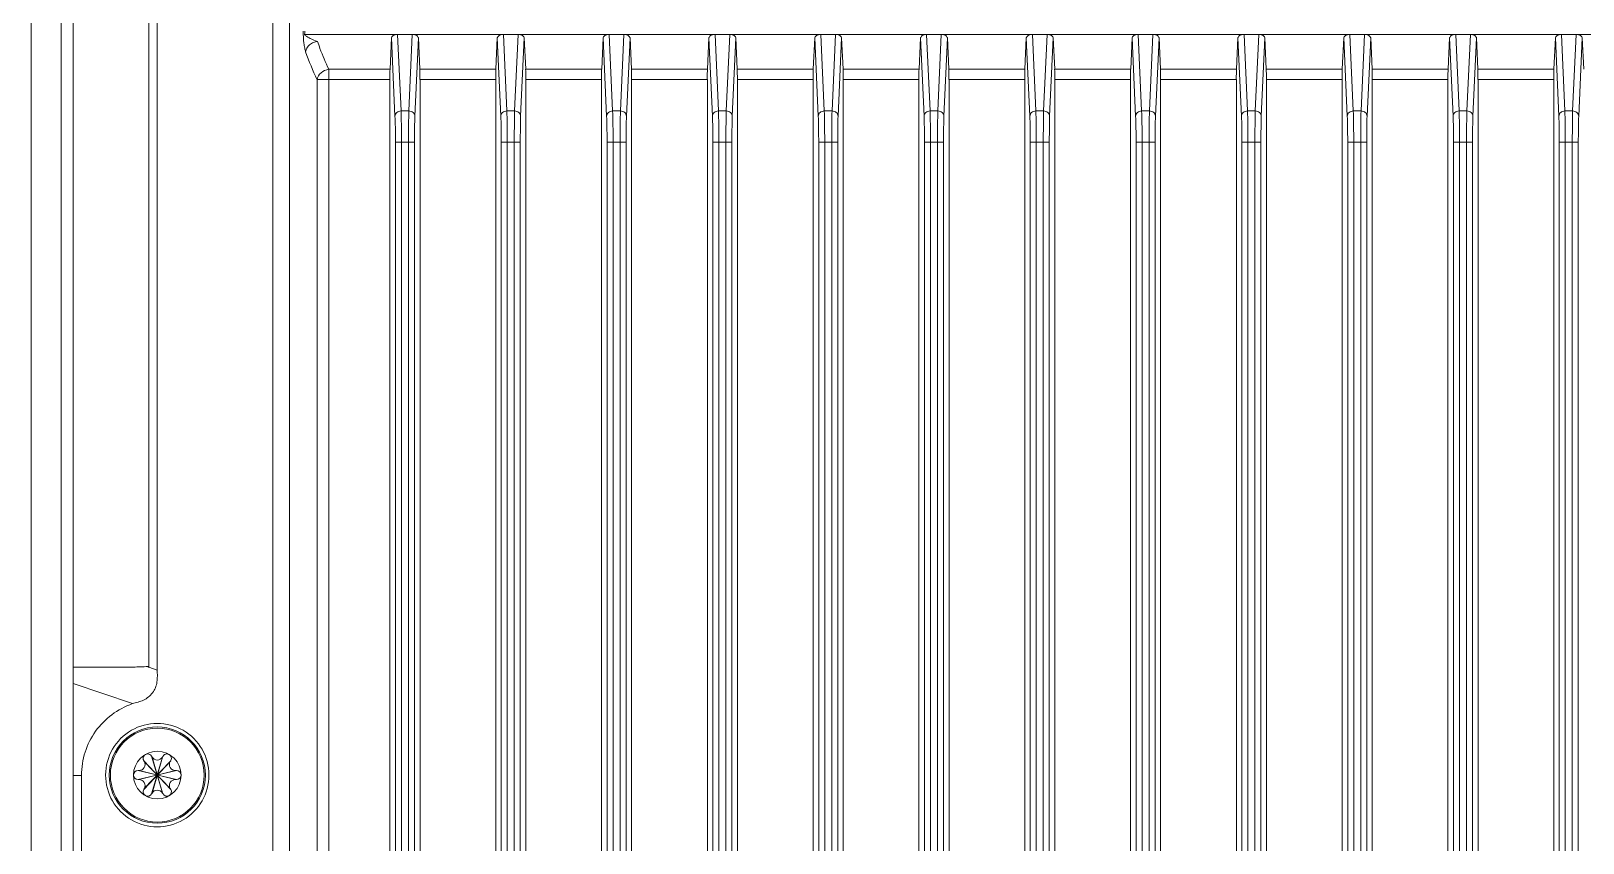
# Model space of a CAD drawing. Header units: millimetres. Extents: x 1177 to 4147, y 93 to 2194.
# Drawn here: x 3360.8 to 3489.9, y 1686.3 to 1753.7 of the extents above; entities that cross this region are included whole.
import ezdxf

# ---------------------------------------------------------------- set-up
doc = ezdxf.new("R2010")
doc.units = ezdxf.units.MM
doc.header["$LTSCALE"] = 0.1
doc.layers.get('0').update_dxf_attribs({"lineweight": 13})

msp = doc.modelspace()

# ---------------------------------------------------------------- linework, layer by layer
for p, q in [((3360.8, 1436.89), (3360.8, 1826.89)), ((3363.3, 1436.89), (3363.3, 1826.89)), ((3364.3, 1437.89), (3364.3, 1825.89)), ((3380.91, 1790.89), (3380.91, 1646.29)), ((3382.3, 1672.89), (3382.3, 1790.89)), ((3370.6, 1700.87), (3370.6, 1772.89)), ((3371.3, 1773.16), (3371.3, 1700.6)), ((3383.55, 1753.45), (3541.05, 1753.45)), ((3390.78, 1753.17), (3390.66, 1750.56)), ((3391.07, 1746.67), (3390.78, 1753.17)), ((3391.57, 1747.1), (3391.29, 1753.45)), ((3392.51, 1753.45), (3392.22, 1747.1)), ((3393.02, 1753.17), (3392.72, 1746.67)), ((3393.14, 1750.56), (3393.02, 1753.17)), ((3399.58, 1753.17), (3399.46, 1750.56)), ((3399.87, 1746.67), (3399.58, 1753.17)), ((3400.37, 1747.1), (3400.09, 1753.45)), ((3401.31, 1753.45), (3401.02, 1747.1)), ((3401.82, 1753.17), (3401.52, 1746.67)), ((3401.94, 1750.56), (3401.82, 1753.17)), ((3408.38, 1753.17), (3408.26, 1750.56)), ((3408.67, 1746.67), (3408.38, 1753.17)), ((3409.17, 1747.1), (3408.89, 1753.45)), ((3410.11, 1753.45), (3409.82, 1747.1)), ((3410.62, 1753.17), (3410.32, 1746.67)), ((3410.74, 1750.56), (3410.62, 1753.17)), ((3417.18, 1753.17), (3417.06, 1750.56)), ((3417.47, 1746.67), (3417.18, 1753.17)), ((3417.97, 1747.1), (3417.69, 1753.45)), ((3418.91, 1753.45), (3418.62, 1747.1)), ((3419.42, 1753.17), (3419.12, 1746.67)), ((3419.54, 1750.56), (3419.42, 1753.17)), ((3425.98, 1753.17), (3425.86, 1750.56)), ((3426.27, 1746.67), (3425.98, 1753.17)), ((3426.77, 1747.1), (3426.49, 1753.45)), ((3427.71, 1753.45), (3427.42, 1747.1)), ((3428.22, 1753.17), (3427.92, 1746.67)), ((3428.34, 1750.56), (3428.22, 1753.17)), ((3434.78, 1753.17), (3434.66, 1750.56)), ((3435.07, 1746.67), (3434.78, 1753.17)), ((3435.57, 1747.1), (3435.29, 1753.45)), ((3436.51, 1753.45), (3436.22, 1747.1)), ((3437.02, 1753.17), (3436.72, 1746.67)), ((3437.14, 1750.56), (3437.02, 1753.17)), ((3443.58, 1753.17), (3443.46, 1750.56)), ((3443.87, 1746.67), (3443.58, 1753.17)), ((3444.37, 1747.1), (3444.09, 1753.45)), ((3445.31, 1753.45), (3445.02, 1747.1)), ((3445.82, 1753.17), (3445.52, 1746.67)), ((3445.94, 1750.56), (3445.82, 1753.17)), ((3452.38, 1753.17), (3452.26, 1750.56)), ((3452.67, 1746.67), (3452.38, 1753.17)), ((3453.17, 1747.1), (3452.89, 1753.45)), ((3454.11, 1753.45), (3453.82, 1747.1)), ((3454.62, 1753.17), (3454.32, 1746.67)), ((3454.74, 1750.56), (3454.62, 1753.17)), ((3461.18, 1753.17), (3461.06, 1750.56)), ((3461.47, 1746.67), (3461.18, 1753.17)), ((3461.97, 1747.1), (3461.69, 1753.45)), ((3462.91, 1753.45), (3462.62, 1747.1)), ((3463.42, 1753.17), (3463.12, 1746.67)), ((3463.54, 1750.56), (3463.42, 1753.17)), ((3469.98, 1753.17), (3469.86, 1750.56)), ((3470.27, 1746.67), (3469.98, 1753.17)), ((3470.77, 1747.1), (3470.49, 1753.45)), ((3471.71, 1753.45), (3471.42, 1747.1)), ((3472.22, 1753.17), (3471.92, 1746.67)), ((3472.34, 1750.56), (3472.22, 1753.17)), ((3478.78, 1753.17), (3478.66, 1750.56)), ((3479.07, 1746.67), (3478.78, 1753.17)), ((3479.57, 1747.1), (3479.29, 1753.45)), ((3480.51, 1753.45), (3480.22, 1747.1)), ((3481.02, 1753.17), (3480.72, 1746.67)), ((3481.14, 1750.56), (3481.02, 1753.17)), ((3487.58, 1753.17), (3487.46, 1750.56)), ((3487.87, 1746.67), (3487.58, 1753.17)), ((3488.37, 1747.1), (3488.09, 1753.45)), ((3489.31, 1753.45), (3489.02, 1747.1)), ((3489.82, 1753.17), (3489.52, 1746.67)), ((3489.94, 1750.56), (3489.82, 1753.17)), ((3385.56, 1749.7), (3385.56, 1750.56)), ((3385.56, 1750.56), (3390.66, 1750.56)), ((3393.14, 1750.56), (3399.46, 1750.56)), ((3401.94, 1750.56), (3408.26, 1750.56)), ((3410.74, 1750.56), (3417.06, 1750.56)), ((3419.54, 1750.56), (3425.86, 1750.56)), ((3428.34, 1750.56), (3434.66, 1750.56)), ((3437.14, 1750.56), (3443.46, 1750.56)), ((3445.94, 1750.56), (3452.26, 1750.56)), ((3454.74, 1750.56), (3461.06, 1750.56)), ((3463.54, 1750.56), (3469.86, 1750.56)), ((3472.34, 1750.56), (3478.66, 1750.56)), ((3481.14, 1750.56), (3487.46, 1750.56)), ((3384.59, 1749.7), (3384.59, 1645.89)), ((3390.65, 1749.7), (3384.59, 1749.7)), ((3385.56, 1645.89), (3385.56, 1749.7)), ((3390.65, 1749.7), (3390.65, 1645.89)), ((3393.15, 1749.7), (3393.15, 1645.89)), ((3399.45, 1749.7), (3393.15, 1749.7)), ((3399.45, 1645.89), (3399.45, 1749.7)), ((3401.95, 1749.7), (3401.95, 1645.89)), ((3408.25, 1749.7), (3401.95, 1749.7)), ((3408.25, 1645.89), (3408.25, 1749.7)), ((3410.75, 1749.7), (3410.75, 1645.89)), ((3417.05, 1749.7), (3410.75, 1749.7)), ((3417.05, 1645.89), (3417.05, 1749.7)), ((3419.55, 1749.7), (3419.55, 1645.89)), ((3425.85, 1749.7), (3419.55, 1749.7)), ((3425.85, 1645.89), (3425.85, 1749.7)), ((3428.35, 1749.7), (3428.35, 1645.89)), ((3434.65, 1749.7), (3428.35, 1749.7)), ((3434.65, 1645.89), (3434.65, 1749.7)), ((3437.15, 1749.7), (3437.15, 1645.89)), ((3443.45, 1749.7), (3437.15, 1749.7)), ((3443.45, 1645.89), (3443.45, 1749.7)), ((3445.95, 1749.7), (3445.95, 1645.89)), ((3452.25, 1749.7), (3445.95, 1749.7)), ((3452.25, 1645.89), (3452.25, 1749.7)), ((3454.75, 1749.7), (3454.75, 1645.89)), ((3461.05, 1749.7), (3454.75, 1749.7)), ((3461.05, 1645.89), (3461.05, 1749.7)), ((3463.55, 1749.7), (3463.55, 1645.89)), ((3469.85, 1749.7), (3463.55, 1749.7)), ((3469.85, 1645.89), (3469.85, 1749.7)), ((3472.35, 1749.7), (3472.35, 1645.89)), ((3478.65, 1749.7), (3472.35, 1749.7)), ((3478.65, 1645.89), (3478.65, 1749.7)), ((3481.15, 1749.7), (3481.15, 1645.89)), ((3487.45, 1749.7), (3481.15, 1749.7)), ((3487.45, 1645.89), (3487.45, 1749.7)), ((3392.22, 1747.1), (3391.57, 1747.1)), ((3401.02, 1747.1), (3400.37, 1747.1)), ((3409.82, 1747.1), (3409.17, 1747.1)), ((3418.62, 1747.1), (3417.97, 1747.1)), ((3427.42, 1747.1), (3426.77, 1747.1)), ((3436.22, 1747.1), (3435.57, 1747.1)), ((3445.02, 1747.1), (3444.37, 1747.1)), ((3453.82, 1747.1), (3453.17, 1747.1)), ((3462.62, 1747.1), (3461.97, 1747.1)), ((3471.42, 1747.1), (3470.77, 1747.1)), ((3480.22, 1747.1), (3479.57, 1747.1)), ((3489.02, 1747.1), (3488.37, 1747.1)), ((3391.11, 1648.31), (3391.11, 1744.5)), ((3391.11, 1744.5), (3392.69, 1744.5)), ((3391.61, 1648.31), (3391.61, 1744.5)), ((3392.19, 1744.5), (3392.19, 1648.31)), ((3392.69, 1744.5), (3392.69, 1648.31)), ((3399.91, 1648.31), (3399.91, 1744.5)), ((3399.91, 1744.5), (3401.49, 1744.5)), ((3400.41, 1648.31), (3400.41, 1744.5)), ((3400.99, 1744.5), (3400.99, 1648.31)), ((3401.49, 1744.5), (3401.49, 1648.31)), ((3408.71, 1648.31), (3408.71, 1744.5)), ((3408.71, 1744.5), (3410.29, 1744.5)), ((3409.21, 1648.31), (3409.21, 1744.5)), ((3409.79, 1744.5), (3409.79, 1648.31)), ((3410.29, 1744.5), (3410.29, 1648.31)), ((3417.51, 1648.31), (3417.51, 1744.5)), ((3417.51, 1744.5), (3419.09, 1744.5)), ((3418.01, 1648.31), (3418.01, 1744.5)), ((3418.59, 1744.5), (3418.59, 1648.31)), ((3419.09, 1744.5), (3419.09, 1648.31)), ((3426.31, 1648.31), (3426.31, 1744.5)), ((3426.31, 1744.5), (3427.89, 1744.5)), ((3426.81, 1648.31), (3426.81, 1744.5)), ((3427.39, 1744.5), (3427.39, 1648.31)), ((3427.89, 1744.5), (3427.89, 1648.31)), ((3435.11, 1648.31), (3435.11, 1744.5)), ((3435.11, 1744.5), (3436.69, 1744.5)), ((3435.61, 1648.31), (3435.61, 1744.5)), ((3436.19, 1744.5), (3436.19, 1648.31)), ((3436.69, 1744.5), (3436.69, 1648.31)), ((3443.91, 1648.31), (3443.91, 1744.5)), ((3443.91, 1744.5), (3445.49, 1744.5)), ((3444.41, 1648.31), (3444.41, 1744.5)), ((3444.99, 1744.5), (3444.99, 1648.31)), ((3445.49, 1744.5), (3445.49, 1648.31)), ((3452.71, 1648.31), (3452.71, 1744.5)), ((3452.71, 1744.5), (3454.29, 1744.5)), ((3453.21, 1648.31), (3453.21, 1744.5)), ((3453.79, 1744.5), (3453.79, 1648.31)), ((3454.29, 1744.5), (3454.29, 1648.31)), ((3461.51, 1648.31), (3461.51, 1744.5)), ((3461.51, 1744.5), (3463.09, 1744.5)), ((3462.01, 1648.31), (3462.01, 1744.5)), ((3462.59, 1744.5), (3462.59, 1648.31)), ((3463.09, 1744.5), (3463.09, 1648.31)), ((3470.31, 1648.31), (3470.31, 1744.5)), ((3470.31, 1744.5), (3471.89, 1744.5)), ((3470.81, 1648.31), (3470.81, 1744.5)), ((3471.39, 1744.5), (3471.39, 1648.31)), ((3471.89, 1744.5), (3471.89, 1648.31)), ((3479.11, 1648.31), (3479.11, 1744.5)), ((3479.11, 1744.5), (3480.69, 1744.5)), ((3479.61, 1648.31), (3479.61, 1744.5)), ((3480.19, 1744.5), (3480.19, 1648.31)), ((3480.69, 1744.5), (3480.69, 1648.31)), ((3487.91, 1648.31), (3487.91, 1744.5)), ((3487.91, 1744.5), (3489.49, 1744.5)), ((3488.41, 1648.31), (3488.41, 1744.5)), ((3488.99, 1744.5), (3488.99, 1648.31)), ((3489.49, 1744.5), (3489.49, 1648.31)), ((3369.3, 1700.87), (3364.3, 1700.87)), ((3371.3, 1700.6), (3370.6, 1700.87)), ((3369.23, 1697.83), (3364.3, 1699.5)), ((3369.7, 1692.27), (3372.9, 1691.52)), ((3369.7, 1692.27), (3369.78, 1692.27)), ((3369.7, 1691.52), (3372.9, 1692.27)), ((3369.78, 1692.27), (3372.81, 1691.52)), ((3369.78, 1691.52), (3372.81, 1692.27)), ((3370.17, 1690.7), (3372.42, 1693.09)), ((3370.22, 1693.02), (3370.17, 1693.09)), ((3370.17, 1693.09), (3372.42, 1690.7)), ((3370.22, 1690.77), (3372.38, 1693.02)), ((3370.22, 1693.02), (3372.38, 1690.77)), ((3370.82, 1690.32), (3371.77, 1693.47)), ((3370.82, 1693.47), (3370.87, 1693.39)), ((3370.82, 1693.47), (3371.77, 1690.32)), ((3370.87, 1690.39), (3371.73, 1693.39)), ((3370.87, 1693.39), (3371.73, 1690.39)), ((3371.73, 1693.39), (3371.77, 1693.47)), ((3372.42, 1693.09), (3372.38, 1693.02)), ((3372.81, 1692.27), (3372.9, 1692.27)), ((3365, 1691.87), (3364.3, 1691.87)), ((3365, 1691.87), (3365, 1681.88)), ((3369.78, 1691.52), (3369.7, 1691.52)), ((3372.9, 1691.52), (3372.81, 1691.52)), ((3370.17, 1690.7), (3370.22, 1690.77)), ((3370.87, 1690.39), (3370.82, 1690.32)), ((3371.77, 1690.32), (3371.73, 1690.39)), ((3372.38, 1690.77), (3372.42, 1690.7))]:
    msp.add_line(p, q)
for radius in [4, 3.9, 1.98]:
    msp.add_circle((3371.3, 1691.89), radius)
for centre, radius, start, end in [((3406.39, 1760.05), 24.13, 199.4719, 205.4078), ((3371.3, 1691.89), 4.3, 359.9996, 179.9998), ((3370.5, 1693.28), 0.375, 30, 210), ((3372.1, 1693.28), 0.375, 330, 150), ((3369.7, 1691.89), 0.375, 90, 270), ((3369.78, 1692.77), 0.5, 270, 30), ((3371.3, 1693.64), 0.5, 210, 330), ((3372.81, 1692.77), 0.5, 150, 270), ((3372.9, 1691.89), 0.375, 270, 90), ((3371.3, 1691.89), 4.3, 179.999, 0.0004), ((3369.78, 1691.02), 0.5, 330, 90), ((3372.81, 1691.02), 0.5, 90, 210), ((3370.5, 1690.51), 0.375, 150, 330), ((3371.3, 1690.14), 0.5, 30, 150), ((3372.1, 1690.51), 0.375, 210, 30)]:
    msp.add_arc(centre, radius, start, end)
for centre, start_param, end_param in [((3390.67, 1749.7), 0.523599, 1.570796), ((3393.12, 1749.7), -1.570796, -0.523599), ((3399.47, 1749.7), 0.523599, 1.570796), ((3401.92, 1749.7), -1.570796, -0.523599), ((3408.27, 1749.7), 0.523599, 1.570796), ((3410.72, 1749.7), -1.570796, -0.523599), ((3417.07, 1749.7), 0.523599, 1.570796), ((3419.52, 1749.7), -1.570796, -0.523599), ((3425.87, 1749.7), 0.523599, 1.570796), ((3428.32, 1749.7), -1.570796, -0.523599), ((3434.67, 1749.7), 0.523599, 1.570796), ((3437.12, 1749.7), -1.570796, -0.523599), ((3443.47, 1749.7), 0.523599, 1.570796), ((3445.92, 1749.7), -1.570796, -0.523599), ((3452.27, 1749.7), 0.523599, 1.570796), ((3454.72, 1749.7), -1.570796, -0.523599), ((3461.07, 1749.7), 0.523599, 1.570796), ((3463.52, 1749.7), -1.570796, -0.523599), ((3469.87, 1749.7), 0.523599, 1.570796), ((3472.32, 1749.7), -1.570796, -0.523599), ((3478.67, 1749.7), 0.523599, 1.570796), ((3481.12, 1749.7), -1.570796, -0.523599), ((3487.47, 1749.7), 0.523599, 1.570796)]:
    msp.add_ellipse(centre, major_axis=(0, 1), ratio=0.026186, start_param=start_param, end_param=end_param)
for points, knots in [([(3383.64, 1752.01), (3383.6, 1752.11), (3383.55, 1752.35), (3383.46, 1752.93), (3383.44, 1753.41), (3383.44, 1753.74)], [0, 0, 0, 0, 0.186292, 0.425644, 1, 1, 1, 1]), ([(3383.55, 1753.45), (3383.61, 1753.39), (3383.75, 1753.27), (3384.11, 1753.06), (3384.41, 1752.95), (3384.62, 1752.88)], [0, 0, 0, 0, 0.213588, 0.457012, 1, 1, 1, 1]), ([(3384.62, 1752.88), (3384.69, 1752.68), (3384.97, 1751.9), (3385.29, 1751.13), (3385.56, 1750.56)], [0, 0, 0, 0, 0.247312, 1, 1, 1, 1]), ([(3390.78, 1753.17), (3390.78, 1753.2), (3390.82, 1753.28), (3390.93, 1753.37), (3391.09, 1753.44), (3391.22, 1753.45), (3391.29, 1753.45)], [0, 0, 0, 0, 0.174685, 0.394152, 0.674028, 1, 1, 1, 1]), ([(3393.02, 1753.17), (3393.02, 1753.2), (3392.98, 1753.28), (3392.87, 1753.37), (3392.71, 1753.44), (3392.58, 1753.45), (3392.51, 1753.45)], [0, 0, 0, 0, 0.174685, 0.394152, 0.674028, 1, 1, 1, 1]), ([(3399.58, 1753.17), (3399.58, 1753.2), (3399.62, 1753.28), (3399.73, 1753.37), (3399.89, 1753.44), (3400.02, 1753.45), (3400.09, 1753.45)], [0, 0, 0, 0, 0.174685, 0.394152, 0.674028, 1, 1, 1, 1]), ([(3401.82, 1753.17), (3401.82, 1753.2), (3401.78, 1753.28), (3401.67, 1753.37), (3401.51, 1753.44), (3401.38, 1753.45), (3401.31, 1753.45)], [0, 0, 0, 0, 0.174685, 0.394152, 0.674028, 1, 1, 1, 1]), ([(3408.38, 1753.17), (3408.38, 1753.2), (3408.42, 1753.28), (3408.53, 1753.37), (3408.69, 1753.44), (3408.82, 1753.45), (3408.89, 1753.45)], [0, 0, 0, 0, 0.174685, 0.394152, 0.674028, 1, 1, 1, 1]), ([(3410.62, 1753.17), (3410.62, 1753.2), (3410.58, 1753.28), (3410.47, 1753.37), (3410.31, 1753.44), (3410.18, 1753.45), (3410.11, 1753.45)], [0, 0, 0, 0, 0.174685, 0.394152, 0.674028, 1, 1, 1, 1]), ([(3417.18, 1753.17), (3417.18, 1753.2), (3417.22, 1753.28), (3417.33, 1753.37), (3417.49, 1753.44), (3417.62, 1753.45), (3417.69, 1753.45)], [0, 0, 0, 0, 0.174685, 0.394152, 0.674028, 1, 1, 1, 1]), ([(3419.42, 1753.17), (3419.42, 1753.2), (3419.38, 1753.28), (3419.27, 1753.37), (3419.11, 1753.44), (3418.98, 1753.45), (3418.91, 1753.45)], [0, 0, 0, 0, 0.174685, 0.394152, 0.674028, 1, 1, 1, 1]), ([(3425.98, 1753.17), (3425.98, 1753.2), (3426.02, 1753.28), (3426.13, 1753.37), (3426.29, 1753.44), (3426.42, 1753.45), (3426.49, 1753.45)], [0, 0, 0, 0, 0.174685, 0.394152, 0.674028, 1, 1, 1, 1]), ([(3428.22, 1753.17), (3428.22, 1753.2), (3428.18, 1753.28), (3428.07, 1753.37), (3427.91, 1753.44), (3427.78, 1753.45), (3427.71, 1753.45)], [0, 0, 0, 0, 0.174685, 0.394152, 0.674028, 1, 1, 1, 1]), ([(3434.78, 1753.17), (3434.78, 1753.2), (3434.82, 1753.28), (3434.93, 1753.37), (3435.09, 1753.44), (3435.22, 1753.45), (3435.29, 1753.45)], [0, 0, 0, 0, 0.174685, 0.394152, 0.674028, 1, 1, 1, 1]), ([(3437.02, 1753.17), (3437.02, 1753.2), (3436.98, 1753.28), (3436.87, 1753.37), (3436.71, 1753.44), (3436.58, 1753.45), (3436.51, 1753.45)], [0, 0, 0, 0, 0.174685, 0.394152, 0.674028, 1, 1, 1, 1]), ([(3443.58, 1753.17), (3443.58, 1753.2), (3443.62, 1753.28), (3443.73, 1753.37), (3443.89, 1753.44), (3444.02, 1753.45), (3444.09, 1753.45)], [0, 0, 0, 0, 0.174685, 0.394152, 0.674028, 1, 1, 1, 1]), ([(3445.82, 1753.17), (3445.82, 1753.2), (3445.78, 1753.28), (3445.67, 1753.37), (3445.51, 1753.44), (3445.38, 1753.45), (3445.31, 1753.45)], [0, 0, 0, 0, 0.174685, 0.394152, 0.674028, 1, 1, 1, 1]), ([(3452.38, 1753.17), (3452.38, 1753.2), (3452.42, 1753.28), (3452.53, 1753.37), (3452.69, 1753.44), (3452.82, 1753.45), (3452.89, 1753.45)], [0, 0, 0, 0, 0.174685, 0.394152, 0.674028, 1, 1, 1, 1]), ([(3454.62, 1753.17), (3454.62, 1753.2), (3454.58, 1753.28), (3454.47, 1753.37), (3454.31, 1753.44), (3454.18, 1753.45), (3454.11, 1753.45)], [0, 0, 0, 0, 0.174685, 0.394152, 0.674028, 1, 1, 1, 1]), ([(3461.18, 1753.17), (3461.18, 1753.2), (3461.22, 1753.28), (3461.33, 1753.37), (3461.49, 1753.44), (3461.62, 1753.45), (3461.69, 1753.45)], [0, 0, 0, 0, 0.174685, 0.394152, 0.674028, 1, 1, 1, 1]), ([(3463.42, 1753.17), (3463.42, 1753.2), (3463.38, 1753.28), (3463.27, 1753.37), (3463.11, 1753.44), (3462.98, 1753.45), (3462.91, 1753.45)], [0, 0, 0, 0, 0.174685, 0.394152, 0.674028, 1, 1, 1, 1]), ([(3469.98, 1753.17), (3469.98, 1753.2), (3470.02, 1753.28), (3470.13, 1753.37), (3470.29, 1753.44), (3470.42, 1753.45), (3470.49, 1753.45)], [0, 0, 0, 0, 0.174685, 0.394152, 0.674028, 1, 1, 1, 1]), ([(3472.22, 1753.17), (3472.22, 1753.2), (3472.18, 1753.28), (3472.07, 1753.37), (3471.91, 1753.44), (3471.78, 1753.45), (3471.71, 1753.45)], [0, 0, 0, 0, 0.174685, 0.394152, 0.674028, 1, 1, 1, 1]), ([(3478.78, 1753.17), (3478.78, 1753.2), (3478.82, 1753.28), (3478.93, 1753.37), (3479.09, 1753.44), (3479.22, 1753.45), (3479.29, 1753.45)], [0, 0, 0, 0, 0.174685, 0.394152, 0.674028, 1, 1, 1, 1]), ([(3481.02, 1753.17), (3481.02, 1753.2), (3480.98, 1753.28), (3480.87, 1753.37), (3480.71, 1753.44), (3480.58, 1753.45), (3480.51, 1753.45)], [0, 0, 0, 0, 0.174685, 0.394152, 0.674028, 1, 1, 1, 1]), ([(3487.58, 1753.17), (3487.58, 1753.2), (3487.62, 1753.28), (3487.73, 1753.37), (3487.89, 1753.44), (3488.02, 1753.45), (3488.09, 1753.45)], [0, 0, 0, 0, 0.174685, 0.394152, 0.674028, 1, 1, 1, 1]), ([(3489.82, 1753.17), (3489.82, 1753.2), (3489.78, 1753.28), (3489.67, 1753.37), (3489.51, 1753.44), (3489.38, 1753.45), (3489.31, 1753.45)], [0, 0, 0, 0, 0.174685, 0.394152, 0.674028, 1, 1, 1, 1]), ([(3383.64, 1752.01), (3383.67, 1752.23), (3383.86, 1752.57), (3384.27, 1752.8), (3384.51, 1752.87), (3384.63, 1752.88)], [0, 0, 0, 0, 0.478421, 0.745695, 1, 1, 1, 1]), ([(3385.56, 1750.56), (3385.33, 1750.54), (3384.88, 1750.34), (3384.63, 1749.92), (3384.59, 1749.7)], [0, 0, 0, 0, 0.51614, 1, 1, 1, 1]), ([(3391.07, 1746.67), (3391.08, 1746.72), (3391.1, 1746.84), (3391.26, 1747.03), (3391.45, 1747.1), (3391.57, 1747.1)], [0, 0, 0, 0, 0.234625, 0.4807, 1, 1, 1, 1]), ([(3391.11, 1744.5), (3391.11, 1744.92), (3391.1, 1745.64), (3391.09, 1746.36), (3391.07, 1746.67)], [0, 0, 0, 0, 0.577149, 1, 1, 1, 1]), ([(3391.61, 1744.5), (3391.61, 1745), (3391.6, 1745.87), (3391.59, 1746.73), (3391.57, 1747.1)], [0, 0, 0, 0, 0.577161, 1, 1, 1, 1]), ([(3392.22, 1747.1), (3392.21, 1746.73), (3392.2, 1745.87), (3392.19, 1745), (3392.19, 1744.5)], [0, 0, 0, 0, 0.422793, 1, 1, 1, 1]), ([(3392.72, 1746.67), (3392.72, 1746.72), (3392.69, 1746.84), (3392.54, 1747.03), (3392.35, 1747.1), (3392.22, 1747.1)], [0, 0, 0, 0, 0.234625, 0.4807, 1, 1, 1, 1]), ([(3392.72, 1746.67), (3392.71, 1746.36), (3392.7, 1745.64), (3392.69, 1744.92), (3392.69, 1744.5)], [0, 0, 0, 0, 0.422805, 1, 1, 1, 1]), ([(3399.87, 1746.67), (3399.88, 1746.72), (3399.9, 1746.84), (3400.06, 1747.03), (3400.25, 1747.1), (3400.37, 1747.1)], [0, 0, 0, 0, 0.234625, 0.4807, 1, 1, 1, 1]), ([(3399.91, 1744.5), (3399.91, 1744.92), (3399.9, 1745.64), (3399.89, 1746.36), (3399.87, 1746.67)], [0, 0, 0, 0, 0.577149, 1, 1, 1, 1]), ([(3400.41, 1744.5), (3400.41, 1745), (3400.4, 1745.87), (3400.39, 1746.73), (3400.37, 1747.1)], [0, 0, 0, 0, 0.577161, 1, 1, 1, 1]), ([(3401.02, 1747.1), (3401.01, 1746.73), (3401, 1745.87), (3400.99, 1745), (3400.99, 1744.5)], [0, 0, 0, 0, 0.422793, 1, 1, 1, 1]), ([(3401.52, 1746.67), (3401.52, 1746.72), (3401.49, 1746.84), (3401.34, 1747.03), (3401.15, 1747.1), (3401.02, 1747.1)], [0, 0, 0, 0, 0.234625, 0.4807, 1, 1, 1, 1]), ([(3401.52, 1746.67), (3401.51, 1746.36), (3401.5, 1745.64), (3401.49, 1744.92), (3401.49, 1744.5)], [0, 0, 0, 0, 0.422805, 1, 1, 1, 1]), ([(3408.67, 1746.67), (3408.68, 1746.72), (3408.7, 1746.84), (3408.86, 1747.03), (3409.05, 1747.1), (3409.17, 1747.1)], [0, 0, 0, 0, 0.234625, 0.4807, 1, 1, 1, 1]), ([(3408.71, 1744.5), (3408.71, 1744.92), (3408.7, 1745.64), (3408.69, 1746.36), (3408.67, 1746.67)], [0, 0, 0, 0, 0.577149, 1, 1, 1, 1]), ([(3409.21, 1744.5), (3409.21, 1745), (3409.2, 1745.87), (3409.19, 1746.73), (3409.17, 1747.1)], [0, 0, 0, 0, 0.577161, 1, 1, 1, 1]), ([(3409.82, 1747.1), (3409.81, 1746.73), (3409.8, 1745.87), (3409.79, 1745), (3409.79, 1744.5)], [0, 0, 0, 0, 0.422793, 1, 1, 1, 1]), ([(3410.32, 1746.67), (3410.32, 1746.72), (3410.29, 1746.84), (3410.14, 1747.03), (3409.95, 1747.1), (3409.82, 1747.1)], [0, 0, 0, 0, 0.234625, 0.4807, 1, 1, 1, 1]), ([(3410.32, 1746.67), (3410.31, 1746.36), (3410.3, 1745.64), (3410.29, 1744.92), (3410.29, 1744.5)], [0, 0, 0, 0, 0.422805, 1, 1, 1, 1]), ([(3417.47, 1746.67), (3417.48, 1746.72), (3417.5, 1746.84), (3417.66, 1747.03), (3417.85, 1747.1), (3417.97, 1747.1)], [0, 0, 0, 0, 0.234625, 0.4807, 1, 1, 1, 1]), ([(3417.51, 1744.5), (3417.51, 1744.92), (3417.5, 1745.64), (3417.49, 1746.36), (3417.47, 1746.67)], [0, 0, 0, 0, 0.577149, 1, 1, 1, 1]), ([(3418.01, 1744.5), (3418.01, 1745), (3418, 1745.87), (3417.99, 1746.73), (3417.97, 1747.1)], [0, 0, 0, 0, 0.577161, 1, 1, 1, 1]), ([(3418.62, 1747.1), (3418.61, 1746.73), (3418.6, 1745.87), (3418.59, 1745), (3418.59, 1744.5)], [0, 0, 0, 0, 0.422793, 1, 1, 1, 1]), ([(3419.12, 1746.67), (3419.12, 1746.72), (3419.09, 1746.84), (3418.94, 1747.03), (3418.75, 1747.1), (3418.62, 1747.1)], [0, 0, 0, 0, 0.234625, 0.4807, 1, 1, 1, 1]), ([(3419.12, 1746.67), (3419.11, 1746.36), (3419.1, 1745.64), (3419.09, 1744.92), (3419.09, 1744.5)], [0, 0, 0, 0, 0.422805, 1, 1, 1, 1]), ([(3426.27, 1746.67), (3426.28, 1746.72), (3426.3, 1746.84), (3426.46, 1747.03), (3426.65, 1747.1), (3426.77, 1747.1)], [0, 0, 0, 0, 0.234625, 0.4807, 1, 1, 1, 1]), ([(3426.31, 1744.5), (3426.31, 1744.92), (3426.3, 1745.64), (3426.29, 1746.36), (3426.27, 1746.67)], [0, 0, 0, 0, 0.577149, 1, 1, 1, 1]), ([(3426.81, 1744.5), (3426.81, 1745), (3426.8, 1745.87), (3426.79, 1746.73), (3426.77, 1747.1)], [0, 0, 0, 0, 0.577161, 1, 1, 1, 1]), ([(3427.42, 1747.1), (3427.41, 1746.73), (3427.4, 1745.87), (3427.39, 1745), (3427.39, 1744.5)], [0, 0, 0, 0, 0.422793, 1, 1, 1, 1]), ([(3427.92, 1746.67), (3427.92, 1746.72), (3427.89, 1746.84), (3427.74, 1747.03), (3427.55, 1747.1), (3427.42, 1747.1)], [0, 0, 0, 0, 0.234625, 0.4807, 1, 1, 1, 1]), ([(3427.92, 1746.67), (3427.91, 1746.36), (3427.9, 1745.64), (3427.89, 1744.92), (3427.89, 1744.5)], [0, 0, 0, 0, 0.422805, 1, 1, 1, 1]), ([(3435.07, 1746.67), (3435.08, 1746.72), (3435.1, 1746.84), (3435.26, 1747.03), (3435.45, 1747.1), (3435.57, 1747.1)], [0, 0, 0, 0, 0.234625, 0.4807, 1, 1, 1, 1]), ([(3435.11, 1744.5), (3435.11, 1744.92), (3435.1, 1745.64), (3435.09, 1746.36), (3435.07, 1746.67)], [0, 0, 0, 0, 0.577149, 1, 1, 1, 1]), ([(3435.61, 1744.5), (3435.61, 1745), (3435.6, 1745.87), (3435.59, 1746.73), (3435.57, 1747.1)], [0, 0, 0, 0, 0.577161, 1, 1, 1, 1]), ([(3436.22, 1747.1), (3436.21, 1746.73), (3436.2, 1745.87), (3436.19, 1745), (3436.19, 1744.5)], [0, 0, 0, 0, 0.422793, 1, 1, 1, 1]), ([(3436.72, 1746.67), (3436.72, 1746.72), (3436.69, 1746.84), (3436.54, 1747.03), (3436.35, 1747.1), (3436.22, 1747.1)], [0, 0, 0, 0, 0.234625, 0.4807, 1, 1, 1, 1]), ([(3436.72, 1746.67), (3436.71, 1746.36), (3436.7, 1745.64), (3436.69, 1744.92), (3436.69, 1744.5)], [0, 0, 0, 0, 0.422805, 1, 1, 1, 1]), ([(3443.87, 1746.67), (3443.88, 1746.72), (3443.9, 1746.84), (3444.06, 1747.03), (3444.25, 1747.1), (3444.37, 1747.1)], [0, 0, 0, 0, 0.234625, 0.4807, 1, 1, 1, 1]), ([(3443.91, 1744.5), (3443.91, 1744.92), (3443.9, 1745.64), (3443.89, 1746.36), (3443.87, 1746.67)], [0, 0, 0, 0, 0.577149, 1, 1, 1, 1]), ([(3444.41, 1744.5), (3444.41, 1745), (3444.4, 1745.87), (3444.39, 1746.73), (3444.37, 1747.1)], [0, 0, 0, 0, 0.577161, 1, 1, 1, 1]), ([(3445.02, 1747.1), (3445.01, 1746.73), (3445, 1745.87), (3444.99, 1745), (3444.99, 1744.5)], [0, 0, 0, 0, 0.422793, 1, 1, 1, 1]), ([(3445.52, 1746.67), (3445.52, 1746.72), (3445.49, 1746.84), (3445.34, 1747.03), (3445.15, 1747.1), (3445.02, 1747.1)], [0, 0, 0, 0, 0.234625, 0.4807, 1, 1, 1, 1]), ([(3445.52, 1746.67), (3445.51, 1746.36), (3445.5, 1745.64), (3445.49, 1744.92), (3445.49, 1744.5)], [0, 0, 0, 0, 0.422805, 1, 1, 1, 1]), ([(3452.67, 1746.67), (3452.68, 1746.72), (3452.7, 1746.84), (3452.86, 1747.03), (3453.05, 1747.1), (3453.17, 1747.1)], [0, 0, 0, 0, 0.234625, 0.4807, 1, 1, 1, 1]), ([(3452.71, 1744.5), (3452.71, 1744.92), (3452.7, 1745.64), (3452.69, 1746.36), (3452.67, 1746.67)], [0, 0, 0, 0, 0.577149, 1, 1, 1, 1]), ([(3453.21, 1744.5), (3453.21, 1745), (3453.2, 1745.87), (3453.19, 1746.73), (3453.17, 1747.1)], [0, 0, 0, 0, 0.577161, 1, 1, 1, 1]), ([(3453.82, 1747.1), (3453.81, 1746.73), (3453.8, 1745.87), (3453.79, 1745), (3453.79, 1744.5)], [0, 0, 0, 0, 0.422793, 1, 1, 1, 1]), ([(3454.32, 1746.67), (3454.32, 1746.72), (3454.29, 1746.84), (3454.14, 1747.03), (3453.95, 1747.1), (3453.82, 1747.1)], [0, 0, 0, 0, 0.234625, 0.4807, 1, 1, 1, 1]), ([(3454.32, 1746.67), (3454.31, 1746.36), (3454.3, 1745.64), (3454.29, 1744.92), (3454.29, 1744.5)], [0, 0, 0, 0, 0.422805, 1, 1, 1, 1]), ([(3461.47, 1746.67), (3461.48, 1746.72), (3461.5, 1746.84), (3461.66, 1747.03), (3461.85, 1747.1), (3461.97, 1747.1)], [0, 0, 0, 0, 0.234625, 0.4807, 1, 1, 1, 1]), ([(3461.51, 1744.5), (3461.51, 1744.92), (3461.5, 1745.64), (3461.49, 1746.36), (3461.47, 1746.67)], [0, 0, 0, 0, 0.577149, 1, 1, 1, 1]), ([(3462.01, 1744.5), (3462.01, 1745), (3462, 1745.87), (3461.99, 1746.73), (3461.97, 1747.1)], [0, 0, 0, 0, 0.577161, 1, 1, 1, 1]), ([(3462.62, 1747.1), (3462.61, 1746.73), (3462.6, 1745.87), (3462.59, 1745), (3462.59, 1744.5)], [0, 0, 0, 0, 0.422793, 1, 1, 1, 1]), ([(3463.12, 1746.67), (3463.12, 1746.72), (3463.09, 1746.84), (3462.94, 1747.03), (3462.75, 1747.1), (3462.62, 1747.1)], [0, 0, 0, 0, 0.234625, 0.4807, 1, 1, 1, 1]), ([(3463.12, 1746.67), (3463.11, 1746.36), (3463.1, 1745.64), (3463.09, 1744.92), (3463.09, 1744.5)], [0, 0, 0, 0, 0.422805, 1, 1, 1, 1]), ([(3470.27, 1746.67), (3470.28, 1746.72), (3470.3, 1746.84), (3470.46, 1747.03), (3470.65, 1747.1), (3470.77, 1747.1)], [0, 0, 0, 0, 0.234625, 0.4807, 1, 1, 1, 1]), ([(3470.31, 1744.5), (3470.31, 1744.92), (3470.3, 1745.64), (3470.29, 1746.36), (3470.27, 1746.67)], [0, 0, 0, 0, 0.577149, 1, 1, 1, 1]), ([(3470.81, 1744.5), (3470.81, 1745), (3470.8, 1745.87), (3470.79, 1746.73), (3470.77, 1747.1)], [0, 0, 0, 0, 0.577161, 1, 1, 1, 1]), ([(3471.42, 1747.1), (3471.41, 1746.73), (3471.4, 1745.87), (3471.39, 1745), (3471.39, 1744.5)], [0, 0, 0, 0, 0.422793, 1, 1, 1, 1]), ([(3471.92, 1746.67), (3471.92, 1746.72), (3471.89, 1746.84), (3471.74, 1747.03), (3471.55, 1747.1), (3471.42, 1747.1)], [0, 0, 0, 0, 0.234625, 0.4807, 1, 1, 1, 1]), ([(3471.92, 1746.67), (3471.91, 1746.36), (3471.9, 1745.64), (3471.89, 1744.92), (3471.89, 1744.5)], [0, 0, 0, 0, 0.422805, 1, 1, 1, 1]), ([(3479.07, 1746.67), (3479.08, 1746.72), (3479.1, 1746.84), (3479.26, 1747.03), (3479.45, 1747.1), (3479.57, 1747.1)], [0, 0, 0, 0, 0.234625, 0.4807, 1, 1, 1, 1]), ([(3479.11, 1744.5), (3479.11, 1744.92), (3479.1, 1745.64), (3479.09, 1746.36), (3479.07, 1746.67)], [0, 0, 0, 0, 0.577149, 1, 1, 1, 1]), ([(3479.61, 1744.5), (3479.61, 1745), (3479.6, 1745.87), (3479.59, 1746.73), (3479.57, 1747.1)], [0, 0, 0, 0, 0.577161, 1, 1, 1, 1]), ([(3480.22, 1747.1), (3480.21, 1746.73), (3480.2, 1745.87), (3480.19, 1745), (3480.19, 1744.5)], [0, 0, 0, 0, 0.422793, 1, 1, 1, 1]), ([(3480.72, 1746.67), (3480.72, 1746.72), (3480.69, 1746.84), (3480.54, 1747.03), (3480.35, 1747.1), (3480.22, 1747.1)], [0, 0, 0, 0, 0.234625, 0.4807, 1, 1, 1, 1]), ([(3480.72, 1746.67), (3480.71, 1746.36), (3480.7, 1745.64), (3480.69, 1744.92), (3480.69, 1744.5)], [0, 0, 0, 0, 0.422805, 1, 1, 1, 1]), ([(3487.87, 1746.67), (3487.88, 1746.72), (3487.9, 1746.84), (3488.06, 1747.03), (3488.25, 1747.1), (3488.37, 1747.1)], [0, 0, 0, 0, 0.234625, 0.4807, 1, 1, 1, 1]), ([(3487.91, 1744.5), (3487.91, 1744.92), (3487.9, 1745.64), (3487.89, 1746.36), (3487.87, 1746.67)], [0, 0, 0, 0, 0.577149, 1, 1, 1, 1]), ([(3488.41, 1744.5), (3488.41, 1745), (3488.4, 1745.87), (3488.39, 1746.73), (3488.37, 1747.1)], [0, 0, 0, 0, 0.577161, 1, 1, 1, 1]), ([(3489.02, 1747.1), (3489.01, 1746.73), (3489, 1745.87), (3488.99, 1745), (3488.99, 1744.5)], [0, 0, 0, 0, 0.422793, 1, 1, 1, 1]), ([(3489.52, 1746.67), (3489.52, 1746.72), (3489.49, 1746.84), (3489.34, 1747.03), (3489.15, 1747.1), (3489.02, 1747.1)], [0, 0, 0, 0, 0.234625, 0.4807, 1, 1, 1, 1]), ([(3489.52, 1746.67), (3489.51, 1746.36), (3489.5, 1745.64), (3489.49, 1744.92), (3489.49, 1744.5)], [0, 0, 0, 0, 0.422805, 1, 1, 1, 1]), ([(3369.23, 1697.83), (3369.38, 1697.89), (3369.7, 1697.96), (3370.16, 1698.1), (3370.58, 1698.37), (3370.92, 1698.72), (3371.16, 1699.15), (3371.29, 1699.63), (3371.31, 1700.12), (3371.3, 1700.44), (3371.3, 1700.61)], [0, 0, 0, 0, 0.124681, 0.24921, 0.374509, 0.500067, 0.625099, 0.750249, 0.875181, 1, 1, 1, 1]), ([(3370.52, 1700.91), (3370.31, 1700.91), (3369.91, 1700.87), (3369.5, 1700.88), (3369.3, 1700.87)], [0, 0, 0, 0, 0.500005, 1, 1, 1, 1]), ([(3370.6, 1700.87), (3370.59, 1700.87), (3370.58, 1700.85), (3370.54, 1700.86), (3370.52, 1700.89), (3370.52, 1700.91)], [0, 0, 0, 0, 0.254566, 0.493614, 1, 1, 1, 1]), ([(3369.23, 1697.83), (3368.62, 1697.61), (3367.46, 1696.99), (3366.08, 1695.59), (3365.35, 1694.12), (3365.05, 1692.85), (3365, 1692.2), (3365, 1691.87)], [0, 0, 0, 0, 0.249755, 0.499058, 0.74884, 0.874362, 1, 1, 1, 1])]:
    msp.add_open_spline(points, degree=3, knots=knots)
msp.add_open_spline([(3383.56, 1753.74), (3383.56, 1753.64), (3383.56, 1753.55), (3383.55, 1753.45)], degree=3)

doc.saveas('drawing.dxf')
